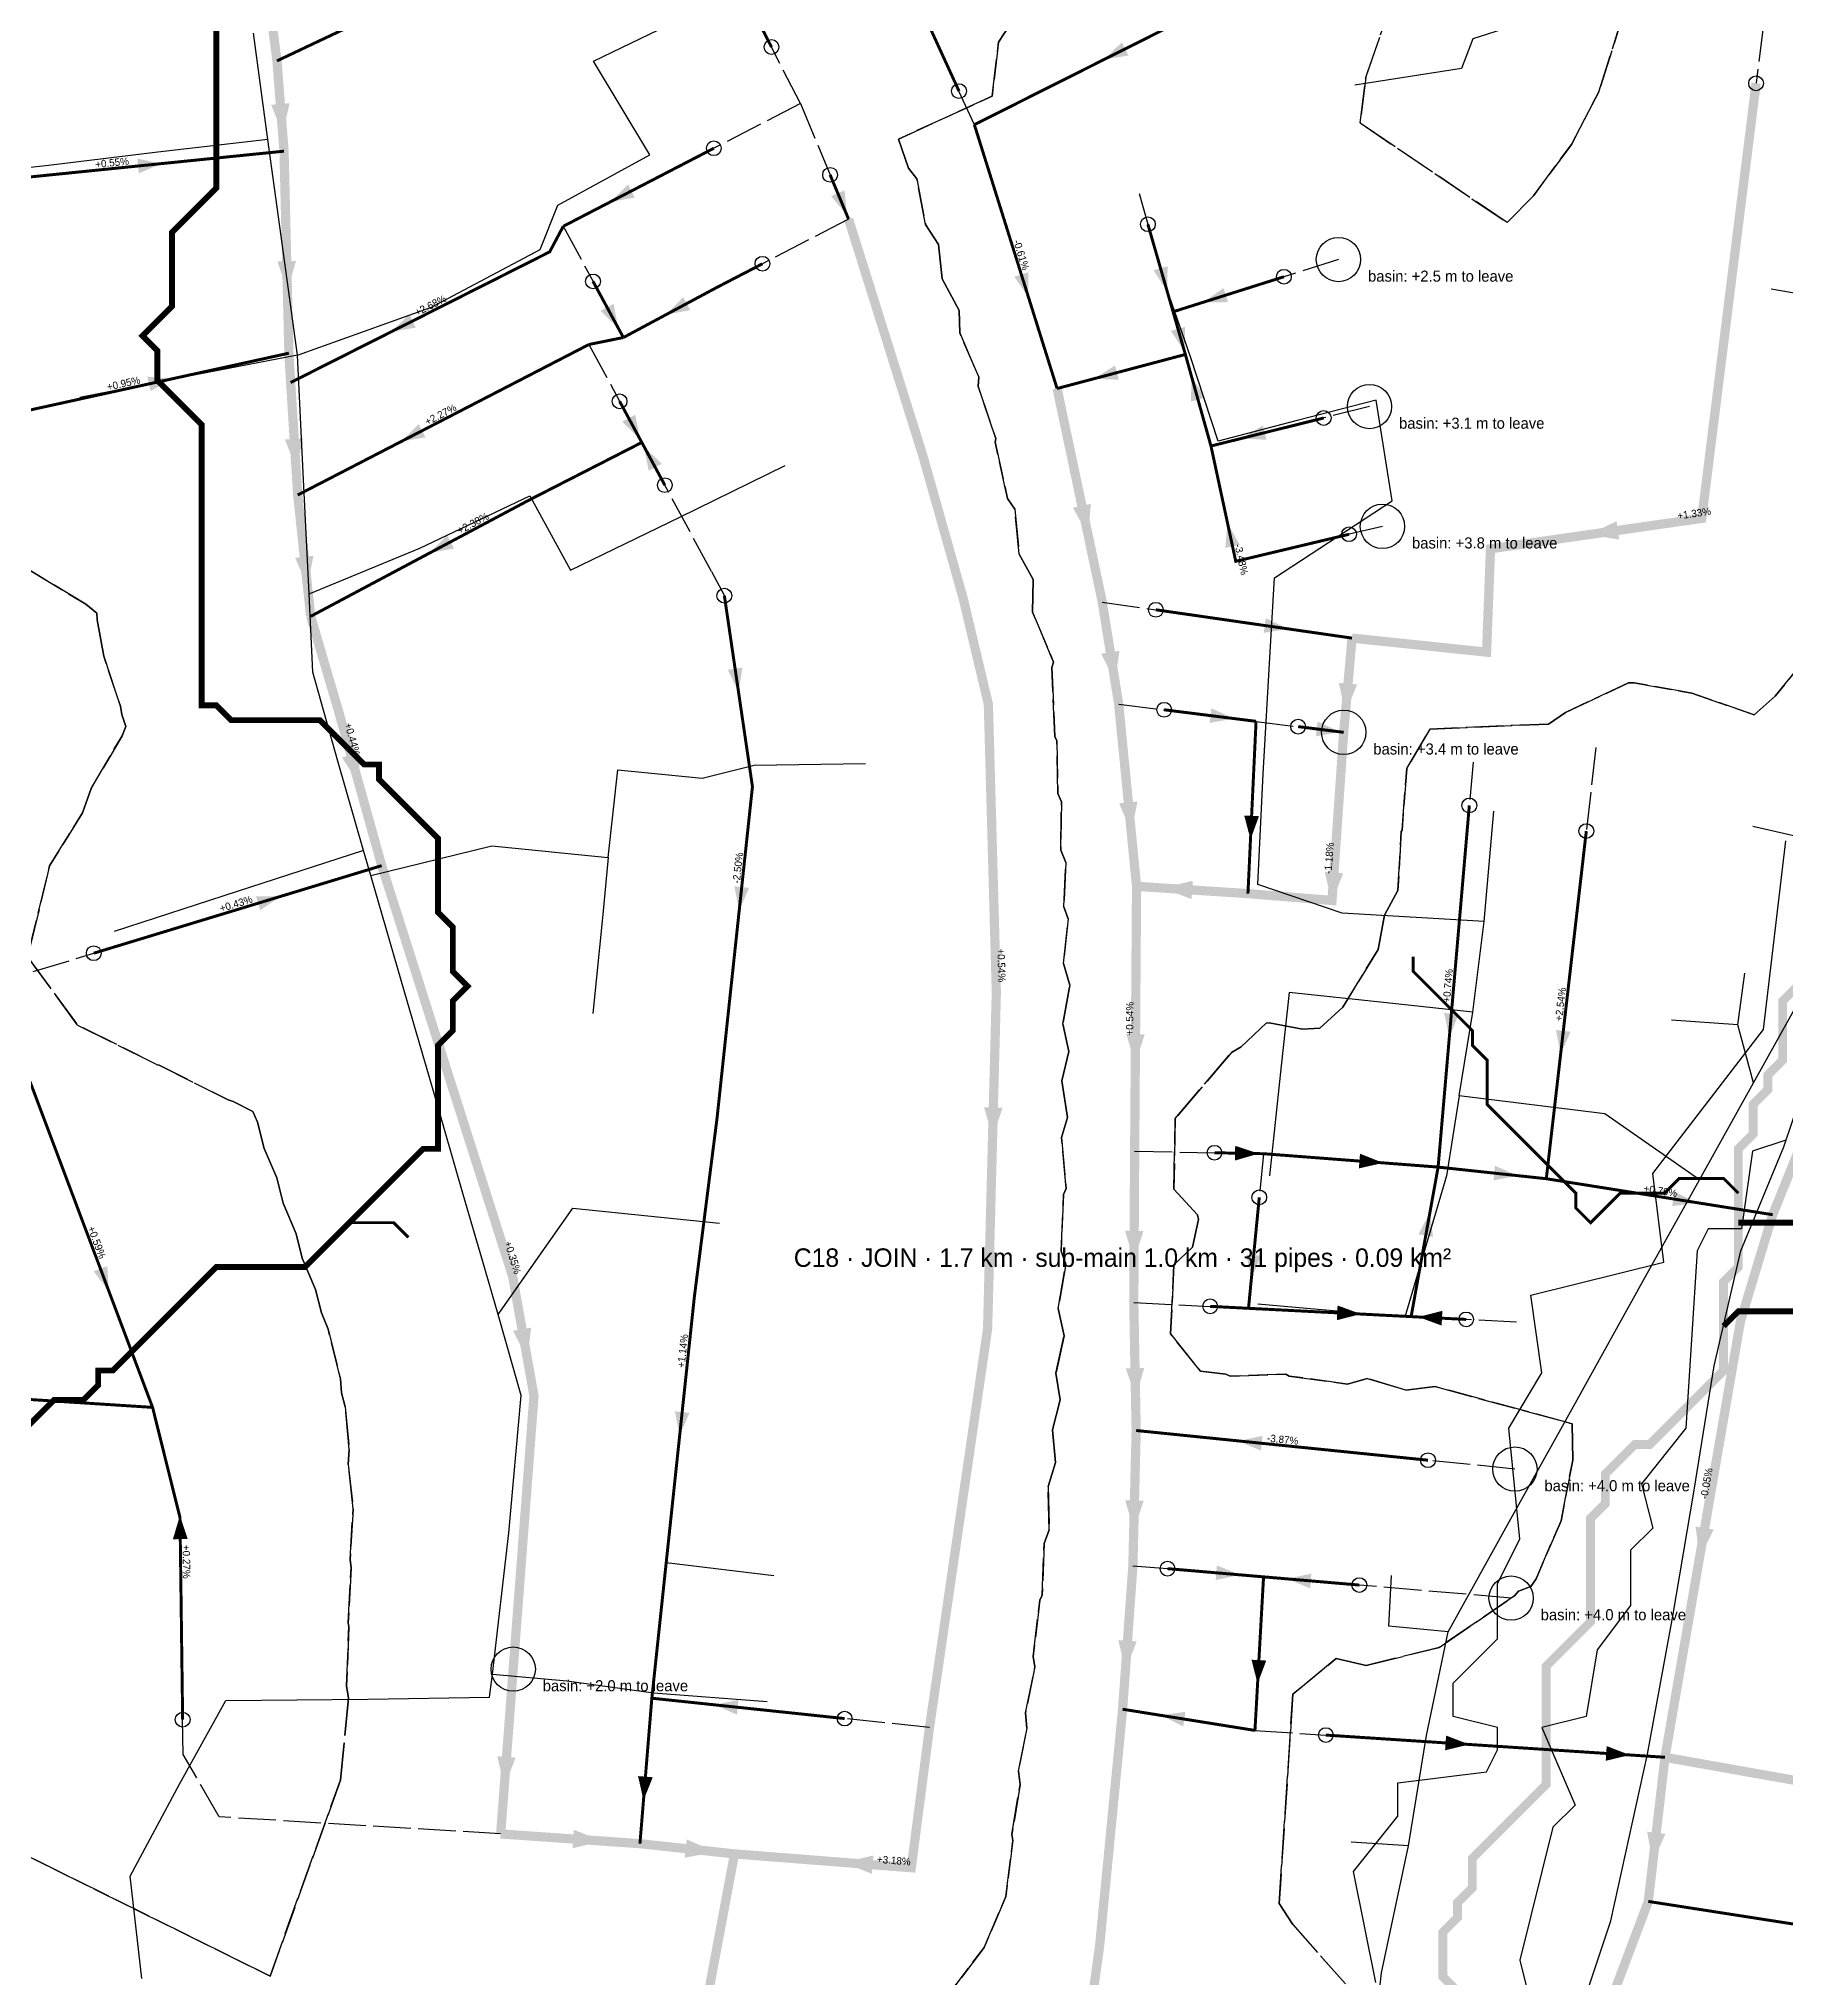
# Model space of a CAD drawing. Header units: metres. Extents: x 442821 to 452274, y 2561971 to 2571293.
# Drawn here: x 450204 to 450677, y 2567776 to 2568301 of the extents above; entities that cross this region are included whole.
import ezdxf
from ezdxf.enums import TextEntityAlignment as Align

# ---------------------------------------------------------------- set-up
doc = ezdxf.new("R2010")
doc.units = ezdxf.units.M
doc.header["$LTSCALE"] = 8
doc.linetypes.add('DASHDOT', pattern=[3.556, 2.54, -0.508, 0, -0.508])
doc.linetypes.add('DASHED', pattern=[1.524, 1.27, -0.254])
for name, color, linetype in [('A_ARROWS', 7, 'Continuous'), ('A_BASINS', 1, 'Continuous'), ('A_BRANCH', 7, 'Continuous'), ('A_BUILT_2006', 252, 'Continuous'), ('A_CATCH_LABEL', 7, 'Continuous'), ('A_CATCHMENTS', 7, 'Continuous'), ('A_GRADIENT', 8, 'Continuous'), ('A_HEAD_GAP', 8, 'Continuous'), ('A_HEADS', 8, 'Continuous'), ('A_LATERAL', 7, 'Continuous'), ('A_STREAMS', 5, 'Continuous'), ('A_SUBMAIN', 7, 'Continuous'), ('A_WADI', 4, 'Continuous')]:
    doc.layers.add(name, color=color, linetype=linetype)

msp = doc.modelspace()

# ---------------------------------------------------------------- linework, layer by layer
at = {"layer": 'A_ARROWS', "color": 3}
for points in [[(450492.23, 2568295.54), (450497.05, 2568300.2), (450498.84, 2568296.62)], [(450471.78, 2568231.24), (450467.96, 2568236.75), (450471.77, 2568237.95)], [(450509.32, 2568232.89), (450505.63, 2568238.49), (450509.47, 2568239.59)], [(450519.13, 2568229.84), (450524.63, 2568233.68), (450525.83, 2568229.87)], [(450514.04, 2568216.48), (450510.35, 2568222.08), (450514.2, 2568223.19)], [(450489.57, 2568209.15), (450495.24, 2568212.73), (450496.27, 2568208.86)], [(450515.96, 2568209.65), (450519.61, 2568204.02), (450515.76, 2568202.94)], [(450529.53, 2568193), (450535.26, 2568196.48), (450536.22, 2568192.6)], [(450487.91, 2568166.92), (450483.81, 2568174.23), (450488.7, 2568175.26)], [(450525.69, 2568170.02), (450529, 2568164.18), (450525.08, 2568163.34)], [(450623.42, 2568166.93), (450630.99, 2568170.54), (450631.7, 2568165.6)], [(450542.1, 2568141.41), (450535.48, 2568140.35), (450536.05, 2568144.31)], [(450495.23, 2568127.18), (450491.49, 2568134.68), (450496.43, 2568135.47)], [(450557.6, 2568118.63), (450555.81, 2568126.82), (450560.79, 2568126.38)], [(450527.42, 2568117.14), (450520.82, 2568115.96), (450521.32, 2568119.93)], [(450556.18, 2568113.53), (450549.58, 2568112.34), (450550.08, 2568116.31)], [(450499.61, 2568086.49), (450496.34, 2568094.2), (450501.32, 2568094.69)], [(450531.9, 2568084.41), (450530.2, 2568090.9), (450534.2, 2568090.71)], [(450553.94, 2568067.45), (450552, 2568075.6), (450556.99, 2568075.26)], [(450508.13, 2568071.26), (450516.28, 2568073.23), (450515.95, 2568068.25)], [(450500.71, 2568023.71), (450498.27, 2568031.72), (450503.27, 2568031.69)], [(450500.37, 2567970.46), (450497.91, 2567978.47), (450502.91, 2567978.44)], [(450500.79, 2567933.28), (450498.14, 2567941.23), (450503.13, 2567941.32)], [(450528.58, 2567921.59), (450535.15, 2567922.94), (450534.74, 2567918.96)], [(450500.3, 2567897.46), (450497.99, 2567905.52), (450502.99, 2567905.39)], [(450529.02, 2567885.34), (450522.47, 2567883.89), (450522.81, 2567887.88)], [(450541.83, 2567884.24), (450548.38, 2567885.69), (450548.04, 2567881.7)], [(450498.04, 2567859.52), (450496.11, 2567867.67), (450501.1, 2567867.32)], [(450533.82, 2567855.86), (450532.18, 2567862.36), (450536.17, 2567862.13)], [(450507.66, 2567847.3), (450514.3, 2567848.26), (450513.67, 2567844.31)]]:
    msp.add_solid(points, dxfattribs=at)
at = {"layer": 'A_ARROWS', "color": 1}
for points in [[(450269.87, 2568275.53), (450266.75, 2568283.31), (450271.74, 2568283.7)], [(450237.09, 2568267.38), (450230.92, 2568264.74), (450230.52, 2568268.72)], [(450358.59, 2568257.01), (450363.36, 2568261.73), (450365.19, 2568258.18)], [(450422.63, 2568253.46), (450418.32, 2568258.59), (450422.01, 2568260.13)], [(450271.15, 2568232.93), (450268.46, 2568240.87), (450273.46, 2568240.99)], [(450299.31, 2568221.87), (450304.12, 2568226.53), (450305.92, 2568222.96)], [(450360.72, 2568222.85), (450355.92, 2568227.53), (450359.44, 2568229.43)], [(450373.61, 2568226.46), (450378.31, 2568231.24), (450380.2, 2568227.72)], [(450239.92, 2568209.11), (450234.1, 2568205.78), (450233.24, 2568209.69)], [(450301.93, 2568192.12), (450306.7, 2568196.84), (450308.53, 2568193.28)], [(450366.59, 2568192.82), (450361.8, 2568197.51), (450365.32, 2568199.41)], [(450273.49, 2568184.85), (450270.49, 2568192.68), (450275.48, 2568192.99)], [(450367.7, 2568190.78), (450372.49, 2568186.1), (450368.97, 2568184.2)], [(450309.67, 2568161.96), (450314.38, 2568166.73), (450316.26, 2568163.2)], [(450276.58, 2568152.98), (450273.24, 2568160.67), (450278.21, 2568161.2)], [(450393.3, 2568124.31), (450390.39, 2568130.35), (450394.35, 2568130.93)], [(450290.48, 2568099.55), (450285.92, 2568106.58), (450290.74, 2568107.92)], [(450269.33, 2568069.01), (450263.79, 2568065.24), (450262.63, 2568069.06)], [(450393.47, 2568065.15), (450392.16, 2568071.73), (450396.14, 2568071.3)], [(450462.07, 2568003.83), (450459.78, 2568011.89), (450464.78, 2568011.76)], [(450336.1, 2567943.94), (450332.23, 2567951.38), (450337.15, 2567952.26)], [(450377.35, 2567923.03), (450376.04, 2567929.61), (450380.01, 2567929.19)], [(450386.72, 2567850.15), (450393.29, 2567851.47), (450392.88, 2567847.49)], [(450329.86, 2567828.06), (450327.98, 2567836.23), (450332.96, 2567835.85)], [(450367.56, 2567824.32), (450366.09, 2567830.86), (450370.08, 2567830.54)], [(450356.5, 2567813.26), (450348.35, 2567811.33), (450348.69, 2567816.32)], [(450386.93, 2567810.36), (450378.71, 2567808.74), (450379.25, 2567813.71)], [(450421.63, 2567807.49), (450429.8, 2567809.36), (450429.41, 2567804.37)]]:
    msp.add_solid(points, dxfattribs=at)
at = {"layer": 'A_ARROWS', "color": 2}
for points in [[(450585.74, 2568030.89), (450584.29, 2568037.44), (450588.28, 2568037.1)], [(450615.87, 2568026.24), (450614.61, 2568032.83), (450618.58, 2568032.37)], [(450534.12, 2567999.37), (450527.68, 2567997.49), (450527.76, 2568001.49)], [(450567.78, 2567996.86), (450561.25, 2567995.36), (450561.55, 2567999.35)], [(450604.25, 2567993.4), (450597.68, 2567992.1), (450598.1, 2567996.07)], [(450652.72, 2567986.1), (450646.08, 2567985.13), (450646.71, 2567989.08)], [(450580.49, 2567983.47), (450581.32, 2567976.81), (450577.38, 2567977.52)], [(450532.14, 2567965.53), (450530.77, 2567972.09), (450534.75, 2567971.7)], [(450222.79, 2567962.22), (450218.66, 2567967.5), (450222.4, 2567968.91)], [(450561.77, 2567955.94), (450555.28, 2567954.27), (450555.48, 2567958.26)], [(450577.36, 2567955.14), (450583.85, 2567956.81), (450583.65, 2567952.82)], [(450242.06, 2567901.4), (450244.15, 2567895.03), (450240.15, 2567894.98)], [(450653.5, 2567890.11), (450652.4, 2567898.42), (450657.33, 2567897.57)], [(450591.11, 2567839.42), (450584.59, 2567837.84), (450584.86, 2567841.83)], [(450634.6, 2567836.57), (450628.08, 2567834.99), (450628.34, 2567838.98)], [(450640.84, 2567807.57), (450639.28, 2567815.8), (450644.24, 2567815.23)]]:
    msp.add_solid(points, dxfattribs=at)
at = {"layer": 'A_BASINS', "color": 1}
for centre in [(450555.72, 2568241.41), (450564.12, 2568201.6), (450567.62, 2568169.18), (450557.14, 2568113.41), (450603.49, 2567913.97), (450602.46, 2567879.04), (450332.28, 2567859.82)]:
    msp.add_circle(centre, 6, dxfattribs=at)
at = {"layer": 'A_BRANCH', "color": 1, "const_width": 0.8}
for points in [[(450452.98, 2568287), (450396.31, 2568410.9)], [(450402.21, 2568298.93), (450393.94, 2568315.09), (450377.98, 2568346.41)], [(450177.41, 2568261.32), (450270.24, 2568270.74)], [(450386.61, 2568271.53), (450345.83, 2568250.4)], [(450399.77, 2568240.26), (450387.22, 2568233.75), (450362.11, 2568220.29)], [(450353.9, 2568235.48), (450362.11, 2568220.29)], [(450182.7, 2568196.55), (450271.55, 2568216.05)], [(450389.46, 2568150.41), (450394.88, 2568113.5)], [(450422.01, 2567846.43), (450369.82, 2567851.94)]]:
    msp.add_lwpolyline(points, dxfattribs=at)
at = {"layer": 'A_BRANCH', "color": 1, "linetype": 'DASHED', "const_width": 0.8}
for points in [[(450361.09, 2568203.03), (450367.1, 2568191.89)], [(450218.73, 2568053.62), (450296.69, 2568077.33)]]:
    msp.add_lwpolyline(points, dxfattribs=at)
at = {"layer": 'A_BRANCH', "color": 3, "const_width": 0.8}
for points in [[(450506.27, 2568146.59), (450559.39, 2568138.92)], [(450508.53, 2568119.52), (450533.41, 2568116.39)], [(450544.8, 2568114.96), (450557.14, 2568113.41)], [(450509.43, 2567887.02), (450535.44, 2567884.79)]]:
    msp.add_lwpolyline(points, dxfattribs=at)
at = {"layer": 'A_BRANCH', "color": 2, "const_width": 0.8}
for points in [[(450522.16, 2567999.6), (450535.43, 2567999.34)], [(450534.28, 2567987.53), (450531.36, 2567957.49)], [(450520.99, 2567958.02), (450531.36, 2567957.49)], [(450552.3, 2567841.96), (450610.34, 2567838.16)], [(450843.38, 2567765.31), (450786.26, 2567774.06), (450738.42, 2567781.52), (450639.61, 2567796.93)]]:
    msp.add_lwpolyline(points, dxfattribs=at)
at = {"layer": 'A_BRANCH', "color": 2, "linetype": 'DASHED', "const_width": 0.8}
msp.add_lwpolyline([(450242.79, 2567846.14), (450242.07, 2567900.85), (450234.65, 2567930.67)], dxfattribs=at)
at = {"layer": 'A_BUILT_2006', "color": 252}
for points in [[(450354.04, 2568295.11), (450386.77, 2568310.92)], [(450623.57, 2568311.14), (450592.12, 2568301.13)], [(450265.89, 2568273.89), (450261.99, 2568302.7)], [(450592.12, 2568301.13), (450589.04, 2568293.13)], [(450369.29, 2568269.78), (450354.04, 2568295.11)], [(450589.04, 2568293.13), (450560.12, 2568288.65)], [(450265.89, 2568273.89), (450236.08, 2568270.46)], [(450269.78, 2568245.15), (450265.89, 2568273.89)], [(450236.08, 2568270.46), (450206.45, 2568266.83)], [(450344.41, 2568256.12), (450369.29, 2568269.78)], [(450206.45, 2568266.83), (450176.63, 2568263.55)], [(450339.59, 2568244.1), (450344.41, 2568256.12)], [(450273.85, 2568215.5), (450269.78, 2568245.15)], [(450310.16, 2568228.52), (450339.59, 2568244.1)], [(450515.65, 2568215.05), (450507.94, 2568237.39)], [(450697.48, 2568229.16), (450672.84, 2568233.37)], [(450273.85, 2568215.5), (450310.16, 2568228.52)], [(450273.85, 2568215.5), (450244.46, 2568209.83)], [(450275.39, 2568183.62), (450273.85, 2568215.5)], [(450523.15, 2568192.25), (450515.65, 2568215.05)], [(450244.46, 2568209.83), (450214.96, 2568204.1)], [(450565.96, 2568203.36), (450544.55, 2568197.8)], [(450570.23, 2568176.09), (450565.96, 2568203.36)], [(450544.55, 2568197.8), (450523.15, 2568192.25)], [(450377.37, 2568171.67), (450405.95, 2568185.65)], [(450277.03, 2568150.95), (450275.39, 2568183.62)], [(450306.98, 2568163.31), (450336.81, 2568177.41)], [(450336.81, 2568177.41), (450347.79, 2568157.31)], [(450538.38, 2568155.25), (450570.23, 2568176.09)], [(450347.79, 2568157.31), (450377.37, 2568171.67)], [(450277.03, 2568150.95), (450306.98, 2568163.31)], [(450537.05, 2568132.01), (450538.38, 2568155.25)], [(450278, 2568129.7), (450277.03, 2568150.95)], [(450535.34, 2568102.22), (450537.05, 2568132.01)], [(450284.83, 2568105.65), (450278, 2568129.7)], [(450291.77, 2568081.46), (450284.83, 2568105.65)], [(450358.03, 2568079.57), (450360.58, 2568103.22)], [(450360.58, 2568103.22), (450383.47, 2568101.05)], [(450383.47, 2568101.05), (450397.54, 2568104.55)], [(450397.54, 2568104.55), (450427.66, 2568104.96)], [(450533.86, 2568072.26), (450535.34, 2568102.22)], [(450595.16, 2568062.17), (450597.82, 2568092.06)], [(450697.13, 2568081.24), (450667.9, 2568087.95)], [(450291.77, 2568081.46), (450257.54, 2568070.33)], [(450293.71, 2568074.67), (450291.77, 2568081.46)], [(450293.71, 2568074.67), (450326.53, 2568082.72)], [(450326.53, 2568082.72), (450358.03, 2568079.57)], [(450358.03, 2568079.57), (450356.59, 2568064.1)], [(450303.04, 2568042.56), (450293.71, 2568074.67)], [(450257.54, 2568070.33), (450224.26, 2568059.51)], [(450556.73, 2568064.45), (450533.86, 2568072.26)], [(450356.59, 2568064.1), (450353.8, 2568037.33)], [(450595.16, 2568062.17), (450556.73, 2568064.45)], [(450592.09, 2568037.64), (450595.16, 2568062.17)], [(450663.82, 2568034.27), (450665.71, 2568048.21)], [(450668.07, 2568018.49), (450684.77, 2568048.49)], [(450542.37, 2568042.98), (450540.25, 2568023.09)], [(450567.87, 2568040.24), (450542.37, 2568042.98)], [(450310.86, 2568015.68), (450303.04, 2568042.56)], [(450592.09, 2568037.64), (450567.87, 2568040.24)], [(450588.44, 2568015.04), (450592.09, 2568037.64)], [(450663.82, 2568034.27), (450645.86, 2568035.52)], [(450668.07, 2568018.49), (450663.82, 2568034.27)], [(450676.32, 2568001.2), (450685.43, 2568028.23)], [(450540.25, 2568023.09), (450537.08, 2567993.39)], [(450653.48, 2567992.27), (450668.07, 2568018.49)], [(450318.75, 2567988.32), (450310.86, 2568015.68)], [(450588.44, 2568015.04), (450584.99, 2567993.32)], [(450627.84, 2568010.15), (450588.44, 2568015.04)], [(450653.48, 2567992.27), (450627.84, 2568010.15)], [(450664.7, 2567973.08), (450676.32, 2568001.2)], [(450584.99, 2567993.32), (450573.69, 2567955.08)], [(450638.89, 2567966.06), (450653.48, 2567992.27)], [(450328.23, 2567955.77), (450323.95, 2567970.43), (450318.75, 2567988.32)], [(450328.23, 2567955.77), (450348.43, 2567984.59)], [(450348.43, 2567984.59), (450388.18, 2567980.52)], [(450657.48, 2567941.91), (450664.7, 2567973.08)], [(450619.43, 2567931.09), (450638.89, 2567966.06)], [(450334.44, 2567933.92), (450328.23, 2567955.77)], [(450573.69, 2567955.08), (450533.93, 2567958.57)], [(450652.03, 2567908.25), (450657.48, 2567941.91)], [(450331.06, 2567896.73), (450334.44, 2567933.92)], [(450602.41, 2567900.51), (450619.43, 2567931.09)], [(450646.21, 2567874.14), (450652.03, 2567908.25)], [(450326.7, 2567858.47), (450331.06, 2567896.73)], [(450585.4, 2567869.94), (450602.41, 2567900.51)], [(450370.31, 2567853.43), (450373.66, 2567888.66)], [(450373.66, 2567888.66), (450402.85, 2567885.19)], [(450569.32, 2567871.47), (450570.08, 2567885.12)], [(450585.4, 2567869.94), (450569.32, 2567871.47)], [(450579.55, 2567841.81), (450585.4, 2567869.94)], [(450639.43, 2567836.82), (450646.21, 2567874.14)], [(450325.84, 2567852.19), (450326.7, 2567858.47)], [(450326.7, 2567858.47), (450346.83, 2567856.68)], [(450346.83, 2567856.68), (450370.31, 2567853.43)], [(450242.04, 2567828.89), (450254.48, 2567851.3)], [(450254.48, 2567851.3), (450292.96, 2567851.72)], [(450292.96, 2567851.72), (450325.84, 2567852.19)], [(450370.31, 2567853.43), (450401.06, 2567851.09)], [(450574.65, 2567812), (450579.55, 2567841.81)], [(450629.43, 2567791.63), (450639.43, 2567836.82)], [(450228.54, 2567803.78), (450242.04, 2567828.89)], [(450574.65, 2567812), (450559.16, 2567813)], [(450567.33, 2567777.62), (450574.65, 2567812)], [(450231.7, 2567776.08), (450228.54, 2567803.78)], [(450614.05, 2567745.25), (450629.43, 2567791.63)], [(450563.62, 2567743.16), (450567.33, 2567777.62)]]:
    msp.add_lwpolyline(points, dxfattribs=at)
at = {"layer": 'A_CATCHMENTS', "color": 2, "linetype": 'DASHED'}
for points in [[(450633.36, 2568309.57), (450626.24, 2568286.84), (450618.8, 2568272.58), (450608.49, 2568258.69), (450601.39, 2568251.4), (450561.58, 2568278.38), (450563.11, 2568290.72), (450570.88, 2568313.05)], [(450201.49, 2568157.22), (450216.62, 2568148.07), (450219.6, 2568145.65), (450219.66, 2568143.86), (450221.42, 2568134.03), (450225.94, 2568120.5), (450226.33, 2568118.25), (450227.4, 2568114.96), (450226.39, 2568112.46), (450218.01, 2568098.24), (450215.68, 2568091.66), (450206.78, 2568077.29), (450200.8, 2568052.65), (450214.36, 2568034.14), (450235.87, 2568023.44), (450236.47, 2568023.3), (450255.11, 2568013.9), (450256.5, 2568013.46), (450261.8, 2568010.77), (450263.03, 2568007.89), (450264.88, 2568000.79), (450268.27, 2567992.79), (450270.03, 2567985.94), (450273.51, 2567977.69), (450275.18, 2567971.1), (450278.76, 2567962.59), (450280.34, 2567956.25), (450282.17, 2567951.87), (450285.49, 2567938.36), (450285.82, 2567934.6), (450286.8, 2567930.78), (450287.91, 2567919.29), (450287.63, 2567915.18), (450288.94, 2567903.18), (450288.1, 2567889.46), (450288.37, 2567887.2), (450287.63, 2567872.36), (450287.79, 2567871.22), (450287.18, 2567855.26), (450287.68, 2567851.99), (450285.49, 2567829.72), (450266.46, 2567776.73), (450196.93, 2567811.18)], [(450557.59, 2567774.58), (450543.34, 2567790.7), (450539.67, 2567796.34), (450543.39, 2567853.07), (450555.11, 2567862.65), (450563.25, 2567860.83), (450582.99, 2567865.67), (450603.34, 2567879.64), (450604.46, 2567880.88), (450607.8, 2567882.18), (450609.22, 2567884.26), (450615.97, 2567899.99), (450619.17, 2567916.35), (450618.96, 2567926.25), (450581.9, 2567936.3), (450573.92, 2567935.36), (450563.5, 2567938.5), (450558.12, 2567936.99), (450542.37, 2567939.13), (450541.49, 2567939.65), (450526.4, 2567939.16), (450525.25, 2567939.64), (450518.33, 2567940.48), (450510.24, 2567950.6), (450511.19, 2567969.25), (450516.18, 2567974.02), (450517.82, 2567981.55), (450517.52, 2567982.82), (450511.15, 2567989.73), (450511.53, 2568008.91), (450526.74, 2568026.72), (450529.36, 2568028.27), (450536.16, 2568034.72), (450536.95, 2568034.76), (450545.94, 2568033.09), (450550.71, 2568033.29), (450556.89, 2568039.04), (450566.46, 2568054.65), (450568.16, 2568063.9), (450571.82, 2568070.63), (450572.72, 2568086.59), (450572.93, 2568086.97), (450574.22, 2568103.64), (450580.42, 2568114.29), (450612.57, 2568115.65), (450617.19, 2568118.8), (450634.28, 2568126.79), (450635.77, 2568126.8), (450651.39, 2568124.05), (450668.3, 2568118.15), (450673.91, 2568123.19), (450684.17, 2568135.59)]]:
    msp.add_lwpolyline(points, dxfattribs=at)
at = {"layer": 'A_CATCHMENTS', "color": 3, "linetype": 'DASHED'}
for points in [[(450570.88, 2568313.05), (450563.11, 2568290.72), (450561.58, 2568278.38), (450601.39, 2568251.4), (450608.49, 2568258.69), (450618.8, 2568272.58), (450626.24, 2568286.84), (450633.36, 2568309.57)], [(450449.42, 2567770.75), (450459.78, 2567784.47), (450465.67, 2567798.25), (450467.55, 2567813.43), (450467.3, 2567815.01), (450469.51, 2567828.61), (450469.05, 2567832.18), (450471.39, 2567843.79), (450470.99, 2567847.98), (450473.54, 2567860.42), (450473.04, 2567863.21), (450474.91, 2567878.47), (450475.52, 2567879.81), (450476.04, 2567893.84), (450477.4, 2567897.53), (450477.08, 2567909.22), (450479.14, 2567915.79), (450478.29, 2567924.57), (450480.35, 2567932.69), (450479.23, 2567939.97), (450481.42, 2567950.05), (450479.83, 2567957.42), (450481.89, 2567969.42), (450480.64, 2567972.99), (450481.28, 2567988.34), (450481.97, 2567989.9), (450480.72, 2568003.73), (450482.39, 2568009.12), (450480.82, 2568019.1), (450482.76, 2568027.04), (450481.08, 2568034.47), (450482.96, 2568044.97), (450481.24, 2568050.79), (450482.57, 2568062.9), (450481.39, 2568066.19), (450481.89, 2568078.15), (450480.54, 2568081.54), (450480.72, 2568094.64), (450479.73, 2568096.9), (450479.51, 2568111.13), (450478.96, 2568112.25), (450478.1, 2568130.98), (450478.59, 2568132.4), (450472.92, 2568145.94), (450473.08, 2568154.8), (450469.3, 2568161.62), (450468.07, 2568173.87), (450466.12, 2568176.71), (450462.79, 2568191.96), (450462.94, 2568192.92), (450458.2, 2568207.01), (450458.32, 2568209.64), (450453.18, 2568221.54), (450452.99, 2568227.58), (450448.43, 2568236.16), (450447.41, 2568245.44), (450443.95, 2568250.86), (450441.55, 2568263.21), (450439.34, 2568266.16), (450436.61, 2568274.02), (450461.93, 2568285.6), (450463.68, 2568300.22), (450468.32, 2568307.29)], [(450684.17, 2568135.59), (450673.91, 2568123.19), (450668.3, 2568118.15), (450651.39, 2568124.05), (450635.77, 2568126.8), (450634.28, 2568126.79), (450617.19, 2568118.8), (450612.57, 2568115.65), (450580.42, 2568114.29), (450574.22, 2568103.64), (450572.93, 2568086.97), (450572.72, 2568086.59), (450571.82, 2568070.63), (450568.16, 2568063.9), (450566.46, 2568054.65), (450556.89, 2568039.04), (450550.71, 2568033.29), (450545.94, 2568033.09), (450536.95, 2568034.76), (450536.16, 2568034.72), (450529.36, 2568028.27), (450526.74, 2568026.72), (450511.53, 2568008.91), (450511.15, 2567989.73), (450517.52, 2567982.82), (450517.82, 2567981.55), (450516.18, 2567974.02), (450511.19, 2567969.25), (450510.24, 2567950.6), (450518.33, 2567940.48), (450525.25, 2567939.64), (450526.4, 2567939.16), (450541.49, 2567939.65), (450542.37, 2567939.13), (450558.12, 2567936.99), (450563.5, 2567938.5), (450573.92, 2567935.36), (450581.9, 2567936.3), (450618.96, 2567926.25), (450619.17, 2567916.35), (450615.97, 2567899.99), (450609.22, 2567884.26), (450607.8, 2567882.18), (450604.46, 2567880.88), (450603.34, 2567879.64), (450582.99, 2567865.67), (450563.25, 2567860.83), (450555.11, 2567862.65), (450543.39, 2567853.07), (450539.67, 2567796.34), (450543.34, 2567790.7), (450557.59, 2567774.58)]]:
    msp.add_lwpolyline(points, dxfattribs=at)
at = {"layer": 'A_CATCHMENTS', "color": 1, "linetype": 'DASHED'}
for points in [[(450468.32, 2568307.29), (450463.68, 2568300.22), (450461.93, 2568285.6), (450436.61, 2568274.02), (450439.34, 2568266.16), (450441.55, 2568263.21), (450443.95, 2568250.86), (450447.41, 2568245.44), (450448.43, 2568236.16), (450452.99, 2568227.58), (450453.18, 2568221.54), (450458.32, 2568209.64), (450458.2, 2568207.01), (450462.94, 2568192.92), (450462.79, 2568191.96), (450466.12, 2568176.71), (450468.07, 2568173.87), (450469.3, 2568161.62), (450473.08, 2568154.8), (450472.92, 2568145.94), (450478.59, 2568132.4), (450478.1, 2568130.98), (450478.96, 2568112.25), (450479.51, 2568111.13), (450479.73, 2568096.9), (450480.72, 2568094.64), (450480.54, 2568081.54), (450481.89, 2568078.15), (450481.39, 2568066.19), (450482.57, 2568062.9), (450481.24, 2568050.79), (450482.96, 2568044.97), (450481.08, 2568034.47), (450482.76, 2568027.04), (450480.82, 2568019.1), (450482.39, 2568009.12), (450480.72, 2568003.73), (450481.97, 2567989.9), (450481.28, 2567988.34), (450480.64, 2567972.99), (450481.89, 2567969.42), (450479.83, 2567957.42), (450481.42, 2567950.05), (450479.23, 2567939.97), (450480.35, 2567932.69), (450478.29, 2567924.57), (450479.14, 2567915.79), (450477.08, 2567909.22), (450477.4, 2567897.53), (450476.04, 2567893.84), (450475.52, 2567879.81), (450474.91, 2567878.47), (450473.04, 2567863.21), (450473.54, 2567860.42), (450470.99, 2567847.98), (450471.39, 2567843.79), (450469.05, 2567832.18), (450469.51, 2567828.61), (450467.3, 2567815.01), (450467.55, 2567813.43), (450465.67, 2567798.25), (450459.78, 2567784.47), (450449.42, 2567770.75)], [(450196.93, 2567811.18), (450266.46, 2567776.73), (450285.49, 2567829.72), (450287.68, 2567851.99), (450287.18, 2567855.26), (450287.79, 2567871.22), (450287.63, 2567872.36), (450288.37, 2567887.2), (450288.1, 2567889.46), (450288.94, 2567903.18), (450287.63, 2567915.18), (450287.91, 2567919.29), (450286.8, 2567930.78), (450285.82, 2567934.6), (450285.49, 2567938.36), (450282.17, 2567951.87), (450280.34, 2567956.25), (450278.76, 2567962.59), (450275.18, 2567971.1), (450273.51, 2567977.69), (450270.03, 2567985.94), (450268.27, 2567992.79), (450264.88, 2568000.79), (450263.03, 2568007.89), (450261.8, 2568010.77), (450256.5, 2568013.46), (450255.11, 2568013.9), (450236.47, 2568023.3), (450235.87, 2568023.44), (450214.36, 2568034.14), (450200.8, 2568052.65), (450206.78, 2568077.29), (450215.68, 2568091.66), (450218.01, 2568098.24), (450226.39, 2568112.46), (450227.4, 2568114.96), (450226.33, 2568118.25), (450225.94, 2568120.5), (450221.42, 2568134.03), (450219.66, 2568143.86), (450219.6, 2568145.65), (450216.62, 2568148.07), (450201.49, 2568157.22)]]:
    msp.add_lwpolyline(points, dxfattribs=at)
at = {"layer": 'A_HEAD_GAP', "color": 8, "linetype": 'DASHED'}
for points in [[(450670.78, 2568305.06), (450668.79, 2568289.12)], [(450410.04, 2568283.66), (450402.21, 2568298.93)], [(450457.14, 2568277.91), (450452.98, 2568287)], [(450410.04, 2568283.66), (450386.61, 2568271.53)], [(450410.04, 2568283.66), (450418.09, 2568264.33)], [(450501.72, 2568259.3), (450504.12, 2568250.95)], [(450345.83, 2568250.4), (450353.9, 2568235.48)], [(450423.08, 2568252.36), (450399.77, 2568240.26)], [(450555.72, 2568241.41), (450540.94, 2568236.74)], [(450352.8, 2568218.41), (450361.09, 2568203.03)], [(450564.12, 2568201.6), (450551.72, 2568198.51)], [(450385.96, 2568156.92), (450373.34, 2568180.32)], [(450567.62, 2568169.18), (450558.59, 2568167.03)], [(450385.96, 2568156.92), (450389.46, 2568150.41)], [(450491.77, 2568148.69), (450506.27, 2568146.59)], [(450496.21, 2568121.07), (450508.53, 2568119.52)], [(450533.41, 2568116.39), (450544.8, 2568114.96)], [(450625.43, 2568109.33), (450622.82, 2568086.68)], [(450592.16, 2568105.37), (450591.15, 2568093.62)], [(450190.64, 2568045.08), (450218.73, 2568053.62)], [(450500.54, 2568000.02), (450522.16, 2567999.6)], [(450535.43, 2567999.34), (450534.28, 2567987.53)], [(450500.3, 2567959.08), (450520.99, 2567958.02)], [(450603.91, 2567953.78), (450590.3, 2567954.48)], [(450603.49, 2567913.97), (450579.97, 2567916.37)], [(450500.06, 2567887.82), (450509.43, 2567887.02)], [(450602.46, 2567879.04), (450561.38, 2567882.57)], [(450328.89, 2567815.2), (450252.7, 2567819.82), (450242.91, 2567836.72), (450242.79, 2567846.14)], [(450444.99, 2567844), (450422.01, 2567846.43)], [(450533.11, 2567843.22), (450552.3, 2567841.96)]]:
    msp.add_lwpolyline(points, dxfattribs=at)
at = {"layer": 'A_HEADS', "color": 1}
for centre in [(450402.21, 2568298.93), (450452.98, 2568287), (450386.61, 2568271.53), (450418.09, 2568264.33), (450399.77, 2568240.26), (450353.9, 2568235.48), (450361.09, 2568203.03), (450373.34, 2568180.32), (450389.46, 2568150.41), (450218.73, 2568053.62), (450422.01, 2567846.43)]:
    msp.add_circle(centre, 2, dxfattribs=at)
at = {"layer": 'A_HEADS', "color": 3}
for centre in [(450668.79, 2568289.12), (450504.12, 2568250.95), (450540.94, 2568236.74), (450551.72, 2568198.51), (450558.59, 2568167.03), (450506.27, 2568146.59), (450508.53, 2568119.52), (450544.8, 2568114.96), (450579.97, 2567916.37), (450509.43, 2567887.02), (450561.38, 2567882.57)]:
    msp.add_circle(centre, 2, dxfattribs=at)
at = {"layer": 'A_HEADS', "color": 2}
for centre in [(450591.15, 2568093.62), (450622.82, 2568086.68), (450522.16, 2567999.6), (450534.28, 2567987.53), (450520.99, 2567958.02), (450590.3, 2567954.48), (450242.79, 2567846.14), (450552.3, 2567841.96)]:
    msp.add_circle(centre, 2, dxfattribs=at)
at = {"layer": 'A_LATERAL', "color": 3, "linetype": 'DASHED', "const_width": 0.8}
for points in [[(450553.79, 2568326.47), (450457.14, 2568277.91)], [(450510.94, 2568227.26), (450514.27, 2568215.71)], [(450521.2, 2568190.93), (450514.27, 2568215.71)], [(450535.44, 2567884.79), (450533.11, 2567843.22)]]:
    msp.add_lwpolyline(points, dxfattribs=at)
at = {"layer": 'A_LATERAL', "color": 1, "const_width": 0.8}
for points in [[(450331.42, 2568325.03), (450268.33, 2568295.18)], [(450345.83, 2568250.4), (450342.16, 2568243.48), (450272.03, 2568208.11)], [(450352.8, 2568218.41), (450322.67, 2568202.84), (450273.94, 2568177.66)], [(450362.11, 2568220.29), (450352.8, 2568218.41)], [(450367.1, 2568191.89), (450336.43, 2568176.21), (450277.45, 2568144.81)], [(450373.34, 2568180.32), (450367.1, 2568191.89)], [(450390.73, 2568039.5), (450387.48, 2568009.02), (450381.34, 2567960.67), (450369.82, 2567851.94)], [(450369.82, 2567851.94), (450366.6, 2567812.56)]]:
    msp.add_lwpolyline(points, dxfattribs=at)
at = {"layer": 'A_LATERAL', "color": 3, "linetype": 'DASHDOT', "const_width": 0.8}
for points in [[(450457.14, 2568277.91), (450479.54, 2568206.49)], [(450540.94, 2568236.74), (450510.94, 2568227.26)], [(450514.27, 2568215.71), (450479.54, 2568206.49)], [(450551.72, 2568198.51), (450521.2, 2568190.93)], [(450558.59, 2568167.03), (450527.91, 2568159.71), (450521.2, 2568190.93)], [(450579.97, 2567916.37), (450500.95, 2567924.41)], [(450561.38, 2567882.57), (450535.44, 2567884.79)], [(450533.11, 2567843.22), (450497.28, 2567848.96)]]:
    msp.add_lwpolyline(points, dxfattribs=at)
at = {"layer": 'A_LATERAL', "color": 1, "linetype": 'DASHDOT', "const_width": 0.8}
for points in [[(450418.09, 2568264.33), (450423.08, 2568252.36)], [(450394.88, 2568113.5), (450397.06, 2568098.71), (450390.73, 2568039.5)]]:
    msp.add_lwpolyline(points, dxfattribs=at)
at = {"layer": 'A_LATERAL', "color": 3, "const_width": 0.8}
for points in [[(450504.12, 2568250.95), (450510.94, 2568227.26)], [(450533.41, 2568116.39), (450531.21, 2568069.75)]]:
    msp.add_lwpolyline(points, dxfattribs=at)
at = {"layer": 'A_LATERAL', "color": 2, "const_width": 0.8}
for points in [[(450591.15, 2568093.62), (450582.7, 2567995.72)], [(450622.82, 2568086.68), (450611.99, 2567992.57)], [(450201.46, 2568018.89), (450234.65, 2567930.67)], [(450535.43, 2567999.34), (450582.7, 2567995.72)], [(450582.7, 2567995.72), (450611.99, 2567992.57)], [(450611.99, 2567992.57), (450673.28, 2567982.83)], [(450531.36, 2567957.49), (450575.39, 2567955.24)], [(450234.65, 2567930.67), (450099.03, 2567939.39), (450080.01, 2567941.05)]]:
    msp.add_lwpolyline(points, dxfattribs=at)
at = {"layer": 'A_LATERAL', "color": 2, "linetype": 'DASHED', "const_width": 0.8}
msp.add_lwpolyline([(450575.39, 2567955.24), (450582.7, 2567995.72)], dxfattribs=at)
at = {"layer": 'A_LATERAL', "color": 2, "linetype": 'DASHDOT', "const_width": 0.8}
for points in [[(450590.3, 2567954.48), (450575.39, 2567955.24)], [(450610.34, 2567838.16), (450644.12, 2567835.95)]]:
    msp.add_lwpolyline(points, dxfattribs=at)
at = {"layer": 'A_STREAMS', "color": 5}
for points, const_width in [([(450251.92, 2568304.78), (450251.92, 2568300.78), (450251.92, 2568296.78), (450251.92, 2568292.77), (450251.92, 2568288.77), (450251.92, 2568284.77), (450251.92, 2568280.77), (450251.92, 2568276.77), (450251.92, 2568272.77), (450251.92, 2568268.77), (450251.92, 2568264.76), (450251.92, 2568260.76), (450247.92, 2568256.76), (450243.92, 2568252.76), (450239.92, 2568248.76), (450239.92, 2568244.76), (450239.92, 2568240.76), (450239.92, 2568236.75), (450239.92, 2568232.75), (450239.92, 2568228.75), (450235.92, 2568224.75), (450231.92, 2568220.75), (450235.92, 2568216.75), (450235.92, 2568212.75), (450235.92, 2568208.74), (450239.92, 2568204.74), (450243.92, 2568200.74), (450247.92, 2568196.74), (450247.92, 2568192.74), (450247.92, 2568188.74), (450247.92, 2568184.74), (450247.92, 2568180.74), (450247.92, 2568176.73), (450247.92, 2568172.73), (450247.92, 2568168.73), (450247.92, 2568164.73), (450247.92, 2568160.73), (450247.92, 2568156.73), (450247.92, 2568152.73), (450247.92, 2568148.72), (450247.92, 2568144.72), (450247.92, 2568140.72), (450247.92, 2568136.72), (450247.92, 2568132.72), (450247.92, 2568128.72), (450247.92, 2568124.72), (450247.92, 2568120.71), (450251.92, 2568120.71), (450255.92, 2568116.71), (450259.93, 2568116.71), (450263.93, 2568116.71), (450267.93, 2568116.71), (450271.93, 2568116.71), (450275.93, 2568116.71), (450279.93, 2568116.71), (450283.93, 2568112.71), (450287.93, 2568108.71), (450291.93, 2568104.71), (450295.93, 2568104.71), (450295.93, 2568100.71), (450299.93, 2568096.71), (450303.93, 2568092.7), (450307.93, 2568088.7), (450311.93, 2568084.7), (450311.93, 2568080.7), (450311.93, 2568076.7), (450311.93, 2568072.7), (450311.93, 2568068.7), (450311.93, 2568064.69), (450315.93, 2568060.69), (450315.93, 2568056.69), (450315.93, 2568052.69), (450315.93, 2568048.69), (450319.93, 2568044.69), (450315.93, 2568040.69), (450315.93, 2568036.68), (450315.93, 2568032.68), (450311.93, 2568028.68), (450311.93, 2568024.68), (450311.93, 2568020.68), (450311.93, 2568016.68), (450311.93, 2568012.68), (450311.93, 2568008.68), (450311.93, 2568004.67), (450311.93, 2568000.67), (450307.93, 2568000.67), (450303.93, 2567996.67), (450299.93, 2567992.67), (450295.93, 2567988.67), (450291.93, 2567984.67), (450287.93, 2567980.67)], 1.6), ([(450575.97, 2568052.69), (450575.97, 2568048.69), (450579.97, 2568044.69), (450583.97, 2568040.69), (450587.97, 2568036.68), (450591.97, 2568032.68), (450591.97, 2568028.68), (450595.97, 2568024.68), (450595.97, 2568020.68), (450595.97, 2568016.68), (450595.97, 2568012.68), (450599.97, 2568008.68), (450603.97, 2568004.67), (450607.97, 2568000.67), (450611.97, 2567996.67), (450615.97, 2567992.67), (450619.97, 2567988.67), (450619.97, 2567984.67), (450623.98, 2567980.67), (450627.98, 2567984.67), (450631.98, 2567988.67), (450635.98, 2567988.67), (450639.98, 2567988.67), (450643.98, 2567988.67), (450647.98, 2567992.67), (450651.98, 2567992.67), (450655.98, 2567992.67), (450659.98, 2567992.67), (450663.98, 2567988.67)], 0.8), ([(450679.98, 2568044.69), (450675.98, 2568040.69), (450675.98, 2568036.68), (450675.98, 2568032.68), (450675.98, 2568028.68), (450675.98, 2568024.68), (450671.98, 2568020.68), (450671.98, 2568016.68), (450667.98, 2568012.68), (450667.98, 2568008.68), (450667.98, 2568004.67), (450663.98, 2568000.67), (450663.98, 2567996.67), (450663.98, 2567992.67), (450663.98, 2567988.67)], 2.4), ([(450663.98, 2567988.67), (450663.98, 2567984.67), (450663.98, 2567980.67)], 2.4), ([(450287.93, 2567980.67), (450283.93, 2567976.66), (450279.93, 2567972.66), (450275.93, 2567968.66), (450271.93, 2567968.66), (450267.93, 2567968.66), (450263.93, 2567968.66), (450259.93, 2567968.66), (450255.92, 2567968.66), (450251.92, 2567968.66), (450247.92, 2567964.66), (450243.92, 2567960.66), (450239.92, 2567956.66), (450235.92, 2567952.66), (450231.92, 2567948.65), (450227.92, 2567944.65), (450223.92, 2567940.65), (450219.92, 2567940.65), (450219.92, 2567936.65), (450215.92, 2567932.65), (450211.92, 2567932.65), (450207.92, 2567932.65), (450203.92, 2567928.65), (450199.92, 2567924.65)], 1.6), ([(450303.93, 2567976.66), (450299.93, 2567980.67), (450295.93, 2567980.67), (450291.93, 2567980.67), (450287.93, 2567980.67)], 0.8), ([(450663.98, 2567980.67), (450663.98, 2567976.66), (450663.98, 2567972.66), (450663.98, 2567968.66), (450659.98, 2567964.66), (450659.98, 2567960.66), (450659.98, 2567956.66), (450659.98, 2567952.66)], 2.4), ([(450679.98, 2567980.67), (450675.98, 2567980.67), (450671.98, 2567980.67), (450667.98, 2567980.67), (450663.98, 2567980.67)], 1.6), ([(450659.98, 2567952.66), (450659.98, 2567948.65), (450659.98, 2567944.65), (450659.98, 2567940.65), (450655.98, 2567936.65), (450651.98, 2567932.65), (450647.98, 2567928.65), (450643.98, 2567924.65), (450639.98, 2567920.64), (450635.98, 2567920.64), (450631.98, 2567916.64), (450627.98, 2567912.64), (450627.98, 2567908.64), (450627.98, 2567904.64), (450623.98, 2567900.64), (450623.98, 2567896.64), (450623.98, 2567892.63), (450623.98, 2567888.63), (450623.98, 2567884.63), (450623.98, 2567880.63), (450623.98, 2567876.63), (450623.98, 2567872.63), (450619.97, 2567868.63), (450615.97, 2567864.62), (450611.97, 2567860.62), (450611.97, 2567856.62), (450611.97, 2567852.62), (450611.97, 2567848.62), (450611.97, 2567844.62), (450611.97, 2567840.62), (450611.97, 2567836.62), (450611.97, 2567832.61), (450611.97, 2567828.61), (450607.97, 2567824.61), (450603.97, 2567820.61), (450599.97, 2567816.61), (450595.97, 2567812.61), (450591.97, 2567808.61), (450591.97, 2567804.6), (450591.97, 2567800.6), (450587.97, 2567796.6), (450587.97, 2567792.6), (450583.97, 2567788.6), (450583.97, 2567784.6), (450583.97, 2567780.6), (450583.97, 2567776.59), (450587.97, 2567772.59)], 2.4), ([(450679.98, 2567956.66), (450675.98, 2567956.66), (450671.98, 2567956.66), (450667.98, 2567956.66), (450663.98, 2567956.66), (450659.98, 2567952.66)], 1.6)]:
    msp.add_lwpolyline(points, dxfattribs=dict(at, const_width=const_width))
at = {"layer": 'A_SUBMAIN', "color": 1, "const_width": 2.5}
for points in [[(450258.11, 2568375.09), (450268.33, 2568295.18)], [(450268.33, 2568295.18), (450270.24, 2568270.74)], [(450270.24, 2568270.74), (450271.55, 2568216.05)], [(450423.08, 2568252.36), (450443.2, 2568188.3), (450454.1, 2568149.72), (450460.93, 2568121.02), (450463.09, 2568043), (450460.72, 2567951.95), (450444.99, 2567844)], [(450272.03, 2568208.11), (450273.94, 2568177.66)], [(450273.94, 2568177.66), (450277.45, 2568144.81)], [(450444.99, 2567844), (450440.06, 2567806.05), (450392.2, 2567809.79)], [(450392.2, 2567809.79), (450367.93, 2567680.29), (450338.27, 2567636.86), (450321.7, 2567607.13), (450260.69, 2567604.1)]]:
    msp.add_lwpolyline(points, dxfattribs=at)
at = {"layer": 'A_SUBMAIN', "color": 3, "const_width": 2.5}
for points in [[(450668.79, 2568289.12), (450654.08, 2568171.34), (450596.88, 2568163.11), (450595.82, 2568135.13), (450559.39, 2568138.92)], [(450479.54, 2568206.49), (450491.77, 2568148.69)], [(450491.77, 2568148.69), (450496.21, 2568121.07)], [(450559.39, 2568138.92), (450557.14, 2568113.41)], [(450496.21, 2568121.07), (450501.06, 2568071.73)], [(450501.06, 2568071.73), (450500.54, 2568000.02)], [(450500.54, 2568000.02), (450500.3, 2567959.08)], [(450500.3, 2567959.08), (450500.95, 2567924.41)], [(450500.95, 2567924.41), (450500.06, 2567887.82)], [(450500.06, 2567887.82), (450497.28, 2567848.96)], [(450497.28, 2567848.96), (450491.05, 2567784.87), (450477.87, 2567690.16), (450454.64, 2567592.9)]]:
    msp.add_lwpolyline(points, dxfattribs=at)
at = {"layer": 'A_SUBMAIN', "color": 2, "const_width": 2.5}
for points in [[(450782.44, 2568253.05), (450727.86, 2568117.94), (450673.28, 2567982.83)], [(450644.12, 2567835.95), (450639.61, 2567796.93)], [(450865.73, 2567802.31), (450753.8, 2567816.44), (450644.12, 2567835.95)], [(450639.61, 2567796.93), (450610.84, 2567720.72), (450570.33, 2567629.29), (450562.49, 2567570.71)]]:
    msp.add_lwpolyline(points, dxfattribs=at)
at = {"layer": 'A_SUBMAIN', "color": 1, "linetype": 'DASHED', "const_width": 2.5}
for points in [[(450271.55, 2568216.05), (450272.03, 2568208.11)], [(450277.45, 2568144.81), (450285.11, 2568118.77), (450296.69, 2568077.33)], [(450296.69, 2568077.33), (450332.14, 2567966.07), (450337.91, 2567933.81), (450332.28, 2567859.82)]]:
    msp.add_lwpolyline(points, dxfattribs=at)
at = {"layer": 'A_SUBMAIN', "color": 3, "linetype": 'DASHDOT', "const_width": 2.5}
for points in [[(450557.14, 2568113.41), (450553.97, 2568067.9), (450531.21, 2568069.75)], [(450531.21, 2568069.75), (450501.06, 2568071.73)]]:
    msp.add_lwpolyline(points, dxfattribs=at)
at = {"layer": 'A_SUBMAIN', "color": 2, "linetype": 'DASHED', "const_width": 2.5}
msp.add_lwpolyline([(450673.28, 2567982.83), (450664.56, 2567954.01), (450644.12, 2567835.95)], dxfattribs=at)
at = {"layer": 'A_SUBMAIN', "color": 1, "linetype": 'DASHDOT', "const_width": 2.5}
for points in [[(450332.28, 2567859.82), (450328.89, 2567815.2)], [(450328.89, 2567815.2), (450366.6, 2567812.56)], [(450366.6, 2567812.56), (450392.2, 2567809.79)]]:
    msp.add_lwpolyline(points, dxfattribs=at)
at = {"layer": 'A_WADI', "color": 4}
for points in [[(450565.8, 2567775.01), (450559.8, 2567805.01), (450571.8, 2567820.01), (450571.8, 2567829.01), (450595.8, 2567832.01), (450598.8, 2567838.01), (450598.8, 2567844.01), (450586.8, 2567847.01), (450586.8, 2567856.01), (450598.8, 2567868.01), (450598.8, 2567883.01), (450604.8, 2567895.01), (450601.8, 2567925.01), (450610.8, 2567940.01), (450607.8, 2567961.01), (450643.8, 2567970.01), (450640.8, 2567994.01), (450670.8, 2568033.01), (450676.8, 2568084.01)], [(450676.8, 2568003.01), (450667.8, 2568000.01), (450664.8, 2567979.01), (450655.8, 2567979.01), (450652.8, 2567973.01), (450649.8, 2567925.01), (450637.8, 2567910.01), (450640.8, 2567898.01), (450634.8, 2567892.01), (450634.8, 2567877.01), (450625.8, 2567865.01), (450622.8, 2567847.01), (450610.8, 2567844.01), (450619.8, 2567823.01), (450613.8, 2567817.01), (450604.8, 2567781.01), (450607.8, 2567769.01)]]:
    msp.add_lwpolyline(points, dxfattribs=at)

# ---------------------------------------------------------------- texts
at = {"layer": 'A_BASINS', "color": 1}
for s, p in [('basin: +2.5 m to leave', (450563.72, 2568235.41)), ('basin: +3.1 m to leave', (450572.12, 2568195.6)), ('basin: +3.8 m to leave', (450575.62, 2568163.18)), ('basin: +3.4 m to leave', (450565.14, 2568107.41)), ('basin: +4.0 m to leave', (450611.49, 2567907.97)), ('basin: +4.0 m to leave', (450610.46, 2567873.04)), ('basin: +2.0 m to leave', (450340.28, 2567853.82))]:
    msp.add_text(s, height=3, dxfattribs=at).set_placement(p)
at = {"layer": 'A_CATCH_LABEL', "color": 3}
msp.add_text('C18 · JOIN · 1.7 km · sub-main 1.0 km · 31 pipes · 0.09 km²', height=5, dxfattribs=at).set_placement((450497.25, 2567971.21), align=Align.MIDDLE_CENTER)
at = {"layer": 'A_GRADIENT', "color": 1}
for s, rotation, p in [('+0.55%', 5.794, (450223.83, 2568266.03)), ('+2.68%', 26.7647, (450310.59, 2568227.56)), ('+0.95%', 12.3799, (450227.12, 2568206.3)), ('+2.27%', 27.3259, (450313.37, 2568198.03)), ('+2.38%', 28.0267, (450322.14, 2568168.6)), ('+0.44%', -74.3972, (450287.25, 2568111.12)), ('-2.50%', 83.9028, (450394.69, 2568076.54)), ('+0.43%', 16.9148, (450257.71, 2568065.48)), ('+0.54%', -88.4133, (450462.89, 2568050.31)), ('+0.35%', -72.3247, (450330.66, 2567970.74)), ('+1.14%', 83.9549, (450379.76, 2567945.78)), ('+3.18%', 355.5226, (450435.21, 2567806.43))]:
    msp.add_text(s, height=2, rotation=rotation, dxfattribs=at).set_placement(p, align=Align.BOTTOM_CENTER)
at = {"layer": 'A_GRADIENT', "color": 3}
for s, rotation, p in [('-0.61%', -72.5846, (450468.34, 2568242.2)), ('+1.33%', 8.1839, (450652.24, 2568171.08)), ('-3.48%', 282.1315, (450527.87, 2568159.9)), ('-1.18%', 86.009, (450554.76, 2568079.27)), ('+0.54%', 89.5838, (450500.8, 2568035.88)), ('-3.87%', 354.189, (450540.46, 2567920.39))]:
    msp.add_text(s, height=2, rotation=rotation, dxfattribs=at).set_placement(p, align=Align.BOTTOM_CENTER)
at = {"layer": 'A_GRADIENT', "color": 2}
for s, rotation, p in [('+0.74%', 85.0672, (450586.93, 2568044.67)), ('+2.54%', 83.4364, (450617.41, 2568039.62)), ('+0.79%', -9.0284, (450642.64, 2567987.7)), ('+0.59%', -69.3844, (450218.06, 2567974.78)), ('-0.05%', 80.1767, (450656.91, 2567909.81)), ('+0.27%', 270.749, (450242.23, 2567888.86))]:
    msp.add_text(s, height=2, rotation=rotation, dxfattribs=at).set_placement(p, align=Align.BOTTOM_CENTER)

doc.saveas('drawing.dxf')
